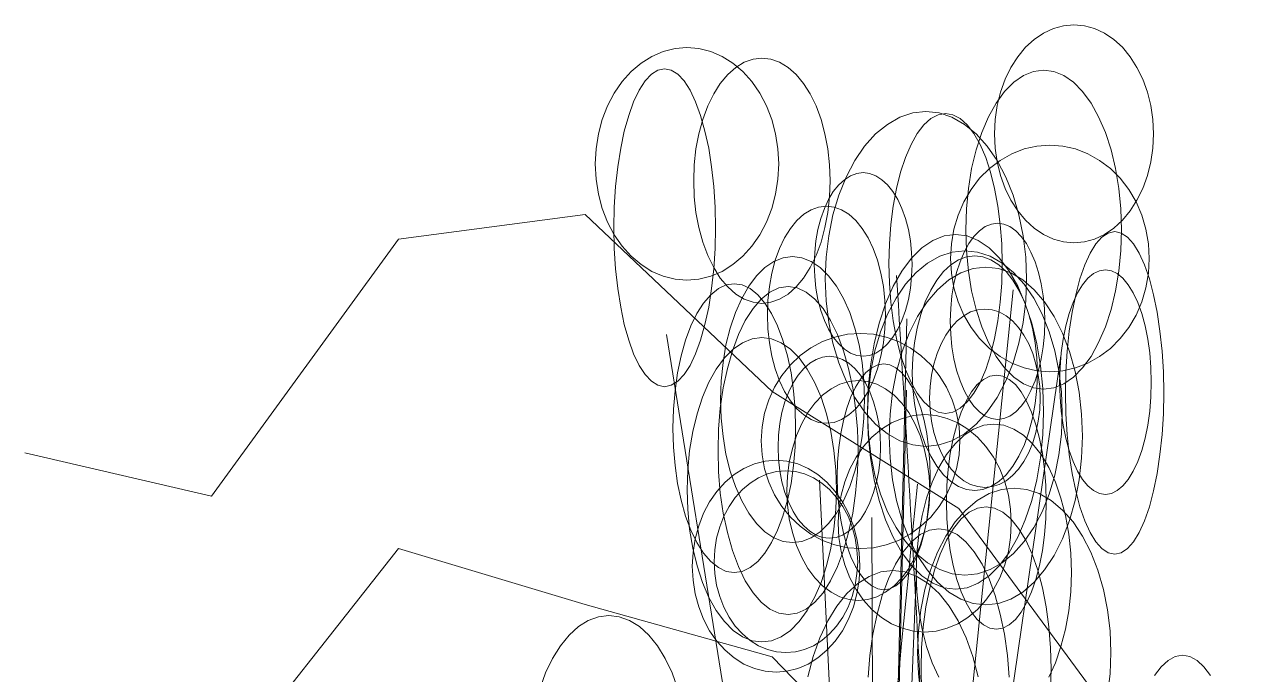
# Model space of a CAD drawing. Header units: millimetres. Extents: x -1800 to 33200, y -8500 to 38400.
# Drawn here: x 25984 to 27272, y 12519 to 13194 of the extents above; entities that cross this region are included whole.
import ezdxf

# ---------------------------------------------------------------- set-up
doc = ezdxf.new("R2010")
doc.units = ezdxf.units.MM
doc.layers.add('E-LANDSCAPE', color=8, linetype='Continuous', lineweight=9)
doc.layers.add('E-PLANT', color=3, linetype='Continuous', lineweight=13)

msp = doc.modelspace()

# ---------------------------------------------------------------- linework, layer by layer
at = {"layer": 'E-LANDSCAPE'}
for points in [[(25984.5, 12749), (26178.7, 12704.2), (26372.9, 12971.3), (26567.2, 12996.7), (26761.4, 12812.8), (26955.6, 12691.2), (27149.9, 12427), (27344.1, 12374.4), (27538.3, 12479.6), (27732.6, 12756.2), (27926.8, 12817.6), (28121, 13064.1), (28315.3, 12813.9)], [(25984.5, 12383.1), (26178.7, 12403.2), (26372.9, 12649.7), (26567.2, 12591.7), (26761.4, 12537.3), (26955.6, 12336.8), (27149.9, 12247.9), (27344.1, 12139.8), (27538.3, 12184.6), (27732.6, 12419.2), (27926.8, 12562.2), (28121, 12589.3), (28315.3, 12710.9)]]:
    msp.add_lwpolyline(points, dxfattribs=at)
at = {"layer": 'E-PLANT'}
for q in [(27012.1, 12918.4), (26901.6, 12888.3), (26651.5, 12872.1), (27061.7, 12849.8), (26901.3, 12814.1), (26810.7, 12720.6), (26865.2, 12682.1), (26911.4, 12627.6)]:
    msp.add_line((26869.3, 11525.2), q, dxfattribs=at)
for points in [[(27157.9, 13080.7), (27157.2, 13065.9), (27155.1, 13051.4), (27151.6, 13037.3), (27146.8, 13024), (27140.8, 13011.7), (27133.7, 13000.6), (27125.6, 12990.8), (27116.6, 12982.6), (27106.9, 12976), (27096.7, 12971.2), (27086.1, 12968.4), (27075.3, 12967.4), (27064.5, 12968.4), (27053.9, 12971.2), (27043.7, 12976), (27034, 12982.6), (27025, 12990.8), (27016.9, 13000.6), (27009.8, 13011.7), (27003.8, 13024), (26999, 13037.3), (26995.5, 13051.4), (26993.4, 13065.9), (26992.7, 13080.7), (26993.4, 13095.5), (26995.5, 13110), (26999, 13124), (27003.8, 13137.3), (27009.8, 13149.6), (27016.9, 13160.8), (27025, 13170.6), (27034, 13178.8), (27043.7, 13185.3), (27053.9, 13190.1), (27064.5, 13193), (27075.3, 13194), (27086.1, 13193), (27096.7, 13190.1), (27106.9, 13185.3), (27116.6, 13178.8), (27125.6, 13170.6), (27133.7, 13160.8), (27140.8, 13149.6), (27146.8, 13137.3), (27151.6, 13124), (27155.1, 13110), (27157.2, 13095.5), (27157.9, 13080.7)], [(26768.3, 13049.4), (26767.5, 13033.6), (26765.1, 13018.1), (26761.1, 13003.1), (26755.5, 12988.9), (26748.6, 12975.8), (26740.4, 12963.9), (26731, 12953.5), (26720.6, 12944.7), (26709.4, 12937.7), (26697.6, 12932.6), (26685.4, 12929.5), (26672.9, 12928.5), (26660.5, 12929.5), (26648.3, 12932.6), (26636.4, 12937.7), (26625.3, 12944.7), (26614.9, 12953.5), (26605.5, 12963.9), (26597.3, 12975.8), (26590.3, 12988.9), (26584.8, 13003.1), (26580.8, 13018.1), (26578.4, 13033.6), (26577.6, 13049.4), (26578.4, 13065.2), (26580.8, 13080.7), (26584.8, 13095.7), (26590.3, 13109.9), (26597.3, 13123), (26605.5, 13134.9), (26614.9, 13145.3), (26625.3, 13154.1), (26636.4, 13161.1), (26648.3, 13166.2), (26660.5, 13169.3), (26672.9, 13170.3), (26685.4, 13169.3), (26697.6, 13166.2), (26709.4, 13161.1), (26720.6, 13154.1), (26731, 13145.3), (26740.4, 13134.9), (26748.6, 13123), (26755.5, 13109.9), (26761.1, 13095.7), (26765.1, 13080.7), (26767.5, 13065.2), (26768.3, 13049.4)], [(26821.8, 13032), (26821.2, 13015.3), (26819.4, 12999), (26816.4, 12983.2), (26812.3, 12968.2), (26807.1, 12954.3), (26801, 12941.8), (26794, 12930.8), (26786.3, 12921.5), (26778, 12914.2), (26769.2, 12908.8), (26760.1, 12905.6), (26750.8, 12904.5), (26741.6, 12905.6), (26732.5, 12908.8), (26723.7, 12914.2), (26715.4, 12921.5), (26707.6, 12930.8), (26700.7, 12941.8), (26694.5, 12954.3), (26689.4, 12968.2), (26685.3, 12983.2), (26682.3, 12999), (26680.5, 13015.3), (26679.9, 13032), (26680.5, 13048.6), (26682.3, 13064.9), (26685.3, 13080.7), (26689.4, 13095.7), (26694.5, 13109.6), (26700.7, 13122.1), (26707.6, 13133.1), (26715.4, 13142.4), (26723.7, 13149.7), (26732.5, 13155.1), (26741.6, 13158.3), (26750.8, 13159.4), (26760.1, 13158.3), (26769.2, 13155.1), (26778, 13149.7), (26786.3, 13142.4), (26794, 13133.1), (26801, 13122.1), (26807.1, 13109.6), (26812.3, 13095.7), (26816.4, 13080.7), (26819.4, 13064.9), (26821.2, 13048.6), (26821.8, 13032)], [(26702.5, 12983), (26702.1, 12961.5), (26700.7, 12940.3), (26698.5, 12919.8), (26695.5, 12900.5), (26691.6, 12882.5), (26687.1, 12866.3), (26681.9, 12852), (26676.1, 12840), (26669.9, 12830.5), (26663.4, 12823.5), (26656.6, 12819.3), (26649.7, 12817.9), (26642.8, 12819.3), (26636, 12823.5), (26629.5, 12830.5), (26623.3, 12840), (26617.5, 12852), (26612.4, 12866.3), (26607.8, 12882.5), (26604, 12900.5), (26600.9, 12919.8), (26598.7, 12940.3), (26597.3, 12961.5), (26596.9, 12983), (26597.3, 13004.6), (26598.7, 13025.8), (26600.9, 13046.2), (26604, 13065.6), (26607.8, 13083.5), (26612.4, 13099.8), (26617.5, 13114), (26623.3, 13126), (26629.5, 13135.6), (26636, 13142.5), (26642.8, 13146.7), (26649.7, 13148.1), (26656.6, 13146.7), (26663.4, 13142.5), (26669.9, 13135.6), (26676.1, 13126), (26681.9, 13114), (26687.1, 13099.8), (26691.6, 13083.5), (26695.5, 13065.6), (26698.5, 13046.2), (26700.7, 13025.8), (26702.1, 13004.6), (26702.5, 12983)], [(27124.6, 12981), (27123.9, 12959.4), (27121.9, 12938.1), (27118.5, 12917.5), (27113.8, 12898.1), (27107.9, 12880.1), (27100.9, 12863.7), (27093, 12849.4), (27084.2, 12837.4), (27074.7, 12827.8), (27064.6, 12820.8), (27054.3, 12816.6), (27043.7, 12815.2), (27033.1, 12816.6), (27022.8, 12820.8), (27012.7, 12827.8), (27003.2, 12837.4), (26994.4, 12849.4), (26986.5, 12863.7), (26979.5, 12880.1), (26973.6, 12898.1), (26968.9, 12917.5), (26965.5, 12938.1), (26963.5, 12959.4), (26962.8, 12981), (26963.5, 13002.7), (26965.5, 13023.9), (26968.9, 13044.5), (26973.6, 13063.9), (26979.5, 13082), (26986.5, 13098.3), (26994.4, 13112.6), (27003.2, 13124.6), (27012.7, 13134.2), (27022.8, 13141.2), (27033.1, 13145.4), (27043.7, 13146.9), (27054.3, 13145.4), (27064.6, 13141.2), (27074.7, 13134.2), (27084.2, 13124.6), (27093, 13112.6), (27100.9, 13098.3), (27107.9, 13082), (27113.8, 13063.9), (27118.5, 13044.5), (27121.9, 13023.9), (27123.9, 13002.7), (27124.6, 12981)], [(27026, 12929.8), (27025.1, 12907.1), (27022.4, 12884.7), (27018, 12863.2), (27011.9, 12842.8), (27004.3, 12823.9), (26995.3, 12806.7), (26985, 12791.7), (26973.6, 12779.1), (26961.4, 12769), (26948.4, 12761.7), (26935, 12757.3), (26921.3, 12755.8), (26907.7, 12757.3), (26894.3, 12761.7), (26881.3, 12769), (26869, 12779.1), (26857.6, 12791.7), (26847.3, 12806.7), (26838.3, 12823.9), (26830.7, 12842.8), (26824.7, 12863.2), (26820.3, 12884.7), (26817.6, 12907.1), (26816.7, 12929.8), (26817.6, 12952.5), (26820.3, 12974.8), (26824.7, 12996.4), (26830.7, 13016.8), (26838.3, 13035.7), (26847.3, 13052.8), (26857.6, 13067.8), (26869, 13080.5), (26881.3, 13090.5), (26894.3, 13097.8), (26907.7, 13102.3), (26921.3, 13103.8), (26935, 13102.3), (26948.4, 13097.8), (26961.4, 13090.5), (26973.6, 13080.5), (26985, 13067.8), (26995.3, 13052.8), (27004.3, 13035.7), (27011.9, 13016.8), (27018, 12996.4), (27022.4, 12974.8), (27025.1, 12952.5), (27026, 12929.8)], [(27000.7, 12946), (27000.2, 12925.6), (26998.7, 12905.6), (26996.2, 12886.3), (26992.8, 12868), (26988.5, 12851.1), (26983.5, 12835.8), (26977.7, 12822.3), (26971.3, 12811), (26964.3, 12802), (26957, 12795.4), (26949.5, 12791.5), (26941.8, 12790.1), (26934.1, 12791.5), (26926.5, 12795.4), (26919.2, 12802), (26912.3, 12811), (26905.9, 12822.3), (26900.1, 12835.8), (26895, 12851.1), (26890.7, 12868), (26887.3, 12886.3), (26884.9, 12905.6), (26883.4, 12925.6), (26882.9, 12946), (26883.4, 12966.3), (26884.9, 12986.3), (26887.3, 13005.6), (26890.7, 13023.9), (26895, 13040.9), (26900.1, 13056.2), (26905.9, 13069.6), (26912.3, 13081), (26919.2, 13090), (26926.5, 13096.5), (26934.1, 13100.5), (26941.8, 13101.8), (26949.5, 13100.5), (26957, 13096.5), (26964.3, 13090), (26971.3, 13081), (26977.7, 13069.6), (26983.5, 13056.2), (26988.5, 13040.9), (26992.8, 13023.9), (26996.2, 13005.6), (26998.7, 12986.3), (27000.2, 12966.3), (27000.7, 12946)], [(27153.6, 12951.1), (27152.7, 12935.7), (27150.1, 12920.6), (27145.7, 12906), (27139.8, 12892.2), (27132.3, 12879.4), (27123.3, 12867.8), (27113.2, 12857.7), (27101.9, 12849.1), (27089.8, 12842.3), (27077, 12837.4), (27063.8, 12834.4), (27050.3, 12833.3), (27036.8, 12834.4), (27023.5, 12837.4), (27010.7, 12842.3), (26998.6, 12849.1), (26987.4, 12857.7), (26977.2, 12867.8), (26968.3, 12879.4), (26960.8, 12892.2), (26954.8, 12906), (26950.4, 12920.6), (26947.8, 12935.7), (26946.9, 12951.1), (26947.8, 12966.5), (26950.4, 12981.6), (26954.8, 12996.2), (26960.8, 13010), (26968.3, 13022.8), (26977.2, 13034.4), (26987.4, 13044.5), (26998.6, 13053.1), (27010.7, 13059.9), (27023.5, 13064.9), (27036.8, 13067.9), (27050.3, 13068.9), (27063.8, 13067.9), (27077, 13064.9), (27089.8, 13059.9), (27101.9, 13053.1), (27113.2, 13044.5), (27123.3, 13034.4), (27132.3, 13022.8), (27139.8, 13010), (27145.7, 12996.2), (27150.1, 12981.6), (27152.7, 12966.5), (27153.6, 12951.1)], [(26906.9, 12944.9), (26906.5, 12932.5), (26905.2, 12920.2), (26903.1, 12908.4), (26900.1, 12897.2), (26896.4, 12886.8), (26892, 12877.5), (26887, 12869.2), (26881.5, 12862.3), (26875.6, 12856.8), (26869.3, 12852.8), (26862.7, 12850.3), (26856.1, 12849.5), (26849.5, 12850.3), (26842.9, 12852.8), (26836.6, 12856.8), (26830.7, 12862.3), (26825.1, 12869.2), (26820.1, 12877.5), (26815.8, 12886.8), (26812.1, 12897.2), (26809.1, 12908.4), (26807, 12920.2), (26805.7, 12932.5), (26805.3, 12944.9), (26805.7, 12957.4), (26807, 12969.6), (26809.1, 12981.4), (26812.1, 12992.6), (26815.8, 13003), (26820.1, 13012.3), (26825.1, 13020.6), (26830.7, 13027.5), (26836.6, 13033), (26842.9, 13037), (26849.5, 13039.5), (26856.1, 13040.3), (26862.7, 13039.5), (26869.3, 13037), (26875.6, 13033), (26881.5, 13027.5), (26887, 13020.6), (26892, 13012.3), (26896.4, 13003), (26900.1, 12992.6), (26903.1, 12981.4), (26905.2, 12969.6), (26906.5, 12957.4), (26906.9, 12944.9)], [(26879.2, 12892.7), (26878.7, 12878), (26877.1, 12863.5), (26874.6, 12849.6), (26871, 12836.3), (26866.5, 12824), (26861.3, 12812.9), (26855.2, 12803.2), (26848.5, 12795), (26841.3, 12788.5), (26833.7, 12783.7), (26825.9, 12780.8), (26817.9, 12779.9), (26809.8, 12780.8), (26802, 12783.7), (26794.4, 12788.5), (26787.2, 12795), (26780.5, 12803.2), (26774.5, 12812.9), (26769.2, 12824), (26764.7, 12836.3), (26761.2, 12849.6), (26758.6, 12863.5), (26757, 12878), (26756.5, 12892.7), (26757, 12907.5), (26758.6, 12922), (26761.2, 12935.9), (26764.7, 12949.2), (26769.2, 12961.5), (26774.5, 12972.6), (26780.5, 12982.3), (26787.2, 12990.5), (26794.4, 12997), (26802, 13001.8), (26809.8, 13004.6), (26817.9, 13005.6), (26825.9, 13004.6), (26833.7, 13001.8), (26841.3, 12997), (26848.5, 12990.5), (26855.2, 12982.3), (26861.3, 12972.6), (26866.5, 12961.5), (26871, 12949.2), (26874.6, 12935.9), (26877.1, 12922), (26878.7, 12907.5), (26879.2, 12892.7)], [(27045, 12885.8), (27044.6, 12872.5), (27043.3, 12859.4), (27041.2, 12846.8), (27038.4, 12834.9), (27034.8, 12823.8), (27030.6, 12813.8), (27025.8, 12805), (27020.4, 12797.6), (27014.7, 12791.7), (27008.6, 12787.4), (27002.3, 12784.8), (26995.9, 12783.9), (26989.4, 12784.8), (26983.1, 12787.4), (26977.1, 12791.7), (26971.3, 12797.6), (26965.9, 12805), (26961.1, 12813.8), (26956.9, 12823.8), (26953.3, 12834.9), (26950.5, 12846.8), (26948.4, 12859.4), (26947.2, 12872.5), (26946.7, 12885.8), (26947.2, 12899.1), (26948.4, 12912.2), (26950.5, 12924.8), (26953.3, 12936.7), (26956.9, 12947.8), (26961.1, 12957.8), (26965.9, 12966.6), (26971.3, 12974), (26977.1, 12979.9), (26983.1, 12984.2), (26989.4, 12986.8), (26995.9, 12987.7), (27002.3, 12986.8), (27008.6, 12984.2), (27014.7, 12979.9), (27020.4, 12974), (27025.8, 12966.6), (27030.6, 12957.8), (27034.8, 12947.8), (27038.4, 12936.7), (27041.2, 12924.8), (27043.3, 12912.2), (27044.6, 12899.1), (27045, 12885.8)], [(27043.7, 12791.8), (27042.9, 12767.7), (27040.5, 12744.1), (27036.7, 12721.2), (27031.4, 12699.6), (27024.7, 12679.6), (27016.8, 12661.4), (27007.8, 12645.5), (26997.9, 12632.1), (26987.1, 12621.5), (26975.8, 12613.7), (26964.1, 12609), (26952.1, 12607.4), (26940.2, 12609), (26928.4, 12613.7), (26917.1, 12621.5), (26906.3, 12632.1), (26896.4, 12645.5), (26887.4, 12661.4), (26879.5, 12679.6), (26872.8, 12699.6), (26867.5, 12721.2), (26863.7, 12744.1), (26861.3, 12767.7), (26860.5, 12791.8), (26861.3, 12815.9), (26863.7, 12839.5), (26867.5, 12862.4), (26872.8, 12884), (26879.5, 12904), (26887.4, 12922.2), (26896.4, 12938.1), (26906.3, 12951.5), (26917.1, 12962.1), (26928.4, 12969.9), (26940.2, 12974.6), (26952.1, 12976.2), (26964.1, 12974.6), (26975.8, 12969.9), (26987.1, 12962.1), (26997.9, 12951.5), (27007.8, 12938.1), (27016.8, 12922.2), (27024.7, 12904), (27031.4, 12884), (27036.7, 12862.4), (27040.5, 12839.5), (27042.9, 12815.9), (27043.7, 12791.8)], [(27168.6, 12811.5), (27168.2, 12789.6), (27166.9, 12768.1), (27164.7, 12747.4), (27161.8, 12727.7), (27158.1, 12709.5), (27153.7, 12693), (27148.6, 12678.6), (27143.1, 12666.4), (27137.1, 12656.7), (27130.8, 12649.7), (27124.2, 12645.4), (27117.6, 12644), (27110.9, 12645.4), (27104.4, 12649.7), (27098.1, 12656.7), (27092.1, 12666.4), (27086.5, 12678.6), (27081.5, 12693), (27077.1, 12709.5), (27073.4, 12727.7), (27070.4, 12747.4), (27068.3, 12768.1), (27067, 12789.6), (27066.6, 12811.5), (27067, 12833.3), (27068.3, 12854.8), (27070.4, 12875.6), (27073.4, 12895.2), (27077.1, 12913.4), (27081.5, 12929.9), (27086.5, 12944.4), (27092.1, 12956.5), (27098.1, 12966.2), (27104.4, 12973.3), (27110.9, 12977.5), (27117.6, 12979), (27124.2, 12977.5), (27130.8, 12973.3), (27137.1, 12966.2), (27143.1, 12956.5), (27148.6, 12944.4), (27153.7, 12929.9), (27158.1, 12913.4), (27161.8, 12895.2), (27164.7, 12875.6), (27166.9, 12854.8), (27168.2, 12833.3), (27168.6, 12811.5)], [(27063.1, 12790.6), (27062.3, 12768.6), (27059.7, 12747), (27055.4, 12726.1), (27049.6, 12706.3), (27042.2, 12688), (27033.5, 12671.4), (27023.5, 12656.9), (27012.5, 12644.6), (27000.6, 12634.8), (26988.1, 12627.8), (26975.1, 12623.5), (26961.9, 12622), (26948.7, 12623.5), (26935.7, 12627.8), (26923.1, 12634.8), (26911.3, 12644.6), (26900.2, 12656.9), (26890.3, 12671.4), (26881.5, 12688), (26874.2, 12706.3), (26868.3, 12726.1), (26864.1, 12747), (26861.5, 12768.6), (26860.6, 12790.6), (26861.5, 12812.6), (26864.1, 12834.3), (26868.3, 12855.1), (26874.2, 12874.9), (26881.5, 12893.3), (26890.3, 12909.8), (26900.2, 12924.4), (26911.3, 12936.6), (26923.1, 12946.4), (26935.7, 12953.5), (26948.7, 12957.8), (26961.9, 12959.2), (26975.1, 12957.8), (26988.1, 12953.5), (27000.6, 12946.4), (27012.5, 12936.6), (27023.5, 12924.4), (27033.5, 12909.8), (27042.2, 12893.3), (27049.6, 12874.9), (27055.4, 12855.1), (27059.7, 12834.3), (27062.3, 12812.6), (27063.1, 12790.6)], [(27037.2, 12831.9), (27036.6, 12816), (27035, 12800.4), (27032.2, 12785.3), (27028.5, 12771), (27023.7, 12757.8), (27018.1, 12745.8), (27011.8, 12735.3), (27004.7, 12726.4), (26997.1, 12719.4), (26989, 12714.2), (26980.7, 12711.1), (26972.2, 12710.1), (26963.7, 12711.1), (26955.4, 12714.2), (26947.3, 12719.4), (26939.7, 12726.4), (26932.6, 12735.3), (26926.3, 12745.8), (26920.7, 12757.8), (26915.9, 12771), (26912.2, 12785.3), (26909.4, 12800.4), (26907.8, 12816), (26907.2, 12831.9), (26907.8, 12847.8), (26909.4, 12863.5), (26912.2, 12878.6), (26915.9, 12892.9), (26920.7, 12906.1), (26926.3, 12918.1), (26932.6, 12928.6), (26939.7, 12937.5), (26947.3, 12944.5), (26955.4, 12949.6), (26963.7, 12952.8), (26972.2, 12953.8), (26980.7, 12952.8), (26989, 12949.6), (26997.1, 12944.5), (27004.7, 12937.5), (27011.8, 12928.6), (27018.1, 12918.1), (27023.7, 12906.1), (27028.5, 12892.9), (27032.2, 12878.6), (27035, 12863.5), (27036.6, 12847.8), (27037.2, 12831.9)], [(26857.6, 12804.5), (26856.9, 12785.1), (26855, 12766), (26851.9, 12747.6), (26847.5, 12730.2), (26842.1, 12714), (26835.6, 12699.4), (26828.3, 12686.6), (26820.1, 12675.8), (26811.3, 12667.2), (26802.1, 12660.9), (26792.5, 12657.1), (26782.7, 12655.9), (26772.9, 12657.1), (26763.3, 12660.9), (26754, 12667.2), (26745.3, 12675.8), (26737.1, 12686.6), (26729.8, 12699.4), (26723.3, 12714), (26717.9, 12730.2), (26713.5, 12747.6), (26710.4, 12766), (26708.5, 12785.1), (26707.8, 12804.5), (26708.5, 12823.9), (26710.4, 12842.9), (26713.5, 12861.3), (26717.9, 12878.8), (26723.3, 12894.9), (26729.8, 12909.5), (26737.1, 12922.3), (26745.3, 12933.1), (26754, 12941.7), (26763.3, 12948), (26772.9, 12951.8), (26782.7, 12953.1), (26792.5, 12951.8), (26802.1, 12948), (26811.3, 12941.7), (26820.1, 12933.1), (26828.3, 12922.3), (26835.6, 12909.5), (26842.1, 12894.9), (26847.5, 12878.8), (26851.9, 12861.3), (26855, 12842.9), (26856.9, 12823.9), (26857.6, 12804.5)], [(27084.1, 12766.6), (27083.2, 12743.7), (27080.7, 12721.2), (27076.5, 12699.5), (27070.7, 12678.9), (27063.4, 12659.8), (27054.7, 12642.6), (27044.8, 12627.4), (27033.9, 12614.7), (27022.1, 12604.5), (27009.7, 12597.1), (26996.8, 12592.7), (26983.7, 12591.2), (26970.6, 12592.7), (26957.7, 12597.1), (26945.2, 12604.5), (26933.5, 12614.7), (26922.5, 12627.4), (26912.7, 12642.6), (26904, 12659.8), (26896.7, 12678.9), (26890.9, 12699.5), (26886.7, 12721.2), (26884.1, 12743.7), (26883.2, 12766.6), (26884.1, 12789.5), (26886.7, 12812.1), (26890.9, 12833.8), (26896.7, 12854.4), (26904, 12873.5), (26912.7, 12890.7), (26922.5, 12905.9), (26933.5, 12918.6), (26945.2, 12928.8), (26957.7, 12936.2), (26970.6, 12940.6), (26983.7, 12942.1), (26996.8, 12940.6), (27009.7, 12936.2), (27022.1, 12928.8), (27033.9, 12918.6), (27044.8, 12905.9), (27054.7, 12890.7), (27063.4, 12873.5), (27070.7, 12854.4), (27076.5, 12833.8), (27080.7, 12812.1), (27083.2, 12789.5), (27084.1, 12766.6)], [(27155.6, 12822.7), (27155.2, 12807.4), (27154, 12792.5), (27152, 12778), (27149.2, 12764.3), (27145.7, 12751.6), (27141.6, 12740.1), (27137, 12730.1), (27131.8, 12721.6), (27126.2, 12714.8), (27120.3, 12709.9), (27114.2, 12706.9), (27108, 12705.9), (27101.8, 12706.9), (27095.7, 12709.9), (27089.8, 12714.8), (27084.2, 12721.6), (27079, 12730.1), (27074.3, 12740.1), (27070.2, 12751.6), (27066.8, 12764.3), (27064, 12778), (27062, 12792.5), (27060.8, 12807.4), (27060.4, 12822.7), (27060.8, 12837.9), (27062, 12852.9), (27064, 12867.4), (27066.8, 12881.1), (27070.2, 12893.8), (27074.3, 12905.2), (27079, 12915.3), (27084.2, 12923.8), (27089.8, 12930.5), (27095.7, 12935.4), (27101.8, 12938.4), (27108, 12939.4), (27114.2, 12938.4), (27120.3, 12935.4), (27126.2, 12930.5), (27131.8, 12923.8), (27137, 12915.3), (27141.6, 12905.2), (27145.7, 12893.8), (27149.2, 12881.1), (27152, 12867.4), (27154, 12852.9), (27155.2, 12837.9), (27155.6, 12822.7)], [(26785.9, 12774.8), (26785.4, 12755.2), (26783.7, 12736), (26781.1, 12717.4), (26777.4, 12699.8), (26772.7, 12683.5), (26767.2, 12668.7), (26760.9, 12655.8), (26754, 12644.9), (26746.5, 12636.2), (26738.6, 12629.9), (26730.4, 12626), (26722.1, 12624.8), (26713.8, 12626), (26705.6, 12629.9), (26697.7, 12636.2), (26690.2, 12644.9), (26683.2, 12655.8), (26677, 12668.7), (26671.5, 12683.5), (26666.8, 12699.8), (26663.1, 12717.4), (26660.5, 12736), (26658.8, 12755.2), (26658.3, 12774.8), (26658.8, 12794.4), (26660.5, 12813.7), (26663.1, 12832.3), (26666.8, 12849.9), (26671.5, 12866.2), (26677, 12881), (26683.2, 12893.9), (26690.2, 12904.8), (26697.7, 12913.5), (26705.6, 12919.8), (26713.8, 12923.6), (26722.1, 12924.9), (26730.4, 12923.6), (26738.6, 12919.8), (26746.5, 12913.5), (26754, 12904.8), (26760.9, 12893.9), (26767.2, 12881), (26772.7, 12866.2), (26777.4, 12849.9), (26781.1, 12832.3), (26783.7, 12813.7), (26785.4, 12794.4), (26785.9, 12774.8)], [(26850.8, 12751.5), (26850.2, 12729.3), (26848.3, 12707.4), (26845.3, 12686.3), (26841, 12666.3), (26835.8, 12647.7), (26829.5, 12630.9), (26822.3, 12616.2), (26814.4, 12603.8), (26805.8, 12594), (26796.8, 12586.8), (26787.5, 12582.5), (26778, 12581), (26768.5, 12582.5), (26759.1, 12586.8), (26750.1, 12594), (26741.6, 12603.8), (26733.6, 12616.2), (26726.5, 12630.9), (26720.2, 12647.7), (26714.9, 12666.3), (26710.7, 12686.3), (26707.6, 12707.4), (26705.8, 12729.3), (26705.2, 12751.5), (26705.8, 12773.8), (26707.6, 12795.6), (26710.7, 12816.8), (26714.9, 12836.8), (26720.2, 12855.3), (26726.5, 12872.1), (26733.6, 12886.8), (26741.6, 12899.2), (26750.1, 12909), (26759.1, 12916.2), (26768.5, 12920.6), (26778, 12922), (26787.5, 12920.6), (26796.8, 12916.2), (26805.8, 12909), (26814.4, 12899.2), (26822.3, 12886.8), (26829.5, 12872.1), (26835.8, 12855.3), (26841, 12836.8), (26845.3, 12816.8), (26848.3, 12795.6), (26850.2, 12773.8), (26850.8, 12751.5)], [(27040.2, 12805.9), (27039.7, 12793.8), (27038.2, 12781.9), (27035.8, 12770.4), (27032.5, 12759.5), (27028.3, 12749.4), (27023.3, 12740.3), (27017.7, 12732.3), (27011.4, 12725.6), (27004.7, 12720.2), (26997.6, 12716.3), (26990.2, 12714), (26982.7, 12713.2), (26975.2, 12714), (26967.8, 12716.3), (26960.7, 12720.2), (26953.9, 12725.6), (26947.7, 12732.3), (26942, 12740.3), (26937.1, 12749.4), (26932.9, 12759.5), (26929.6, 12770.4), (26927.1, 12781.9), (26925.7, 12793.8), (26925.2, 12805.9), (26925.7, 12818), (26927.1, 12829.9), (26929.6, 12841.4), (26932.9, 12852.3), (26937.1, 12862.3), (26942, 12871.5), (26947.7, 12879.5), (26953.9, 12886.2), (26960.7, 12891.6), (26967.8, 12895.5), (26975.2, 12897.8), (26982.7, 12898.6), (26990.2, 12897.8), (26997.6, 12895.5), (27004.7, 12891.6), (27011.4, 12886.2), (27017.7, 12879.5), (27023.3, 12871.5), (27028.3, 12862.3), (27032.5, 12852.3), (27035.8, 12841.4), (27038.2, 12829.9), (27039.7, 12818), (27040.2, 12805.9)], [(26828.3, 12710.7), (26827.7, 12690.1), (26825.7, 12669.8), (26822.4, 12650.2), (26817.9, 12631.7), (26812.3, 12614.5), (26805.6, 12598.9), (26797.9, 12585.3), (26789.5, 12573.8), (26780.4, 12564.6), (26770.8, 12558), (26760.8, 12553.9), (26750.7, 12552.6), (26740.6, 12553.9), (26730.6, 12558), (26721, 12564.6), (26711.9, 12573.8), (26703.4, 12585.3), (26695.8, 12598.9), (26689.1, 12614.5), (26683.5, 12631.7), (26679, 12650.2), (26675.7, 12669.8), (26673.7, 12690.1), (26673.1, 12710.7), (26673.7, 12731.4), (26675.7, 12751.7), (26679, 12771.3), (26683.5, 12789.8), (26689.1, 12807), (26695.8, 12822.6), (26703.4, 12836.2), (26711.9, 12847.7), (26721, 12856.9), (26730.6, 12863.5), (26740.6, 12867.5), (26750.7, 12868.9), (26760.8, 12867.5), (26770.8, 12863.5), (26780.4, 12856.9), (26789.5, 12847.7), (26797.9, 12836.2), (26805.6, 12822.6), (26812.3, 12807), (26817.9, 12789.8), (26822.4, 12771.3), (26825.7, 12751.7), (26827.7, 12731.4), (26828.3, 12710.7)], [(26956.6, 12761.5), (26955.8, 12746.9), (26953.1, 12732.5), (26948.8, 12718.7), (26942.8, 12705.6), (26935.3, 12693.4), (26926.4, 12682.4), (26916.2, 12672.8), (26905, 12664.6), (26892.9, 12658.2), (26880.1, 12653.5), (26866.9, 12650.6), (26853.4, 12649.7), (26839.9, 12650.6), (26826.7, 12653.5), (26813.9, 12658.2), (26801.8, 12664.6), (26790.5, 12672.8), (26780.4, 12682.4), (26771.5, 12693.4), (26764, 12705.6), (26758, 12718.7), (26753.6, 12732.5), (26751, 12746.9), (26750.1, 12761.5), (26751, 12776.1), (26753.6, 12790.4), (26758, 12804.3), (26764, 12817.4), (26771.5, 12829.5), (26780.4, 12840.5), (26790.5, 12850.2), (26801.8, 12858.3), (26813.9, 12864.8), (26826.7, 12869.5), (26839.9, 12872.3), (26853.4, 12873.3), (26866.9, 12872.3), (26880.1, 12869.5), (26892.9, 12864.8), (26905, 12858.3), (26916.2, 12850.2), (26926.4, 12840.5), (26935.3, 12829.5), (26942.8, 12817.4), (26948.8, 12804.3), (26953.1, 12790.4), (26955.8, 12776.1), (26956.6, 12761.5)], [(26874.2, 12755), (26873.7, 12742.7), (26872.4, 12730.6), (26870.1, 12718.9), (26867, 12707.8), (26863.2, 12697.5), (26858.6, 12688.2), (26853.3, 12680), (26847.6, 12673.2), (26841.3, 12667.7), (26834.7, 12663.7), (26827.9, 12661.3), (26820.9, 12660.5), (26814, 12661.3), (26807.2, 12663.7), (26800.6, 12667.7), (26794.3, 12673.2), (26788.5, 12680), (26783.3, 12688.2), (26778.7, 12697.5), (26774.8, 12707.8), (26771.7, 12718.9), (26769.5, 12730.6), (26768.1, 12742.7), (26767.7, 12755), (26768.1, 12767.4), (26769.5, 12779.5), (26771.7, 12791.2), (26774.8, 12802.3), (26778.7, 12812.5), (26783.3, 12821.8), (26788.5, 12830), (26794.3, 12836.9), (26800.6, 12842.3), (26807.2, 12846.3), (26814, 12848.7), (26820.9, 12849.5), (26827.9, 12848.7), (26834.7, 12846.3), (26841.3, 12842.3), (26847.6, 12836.9), (26853.3, 12830), (26858.6, 12821.8), (26863.2, 12812.5), (26867, 12802.3), (26870.1, 12791.2), (26872.4, 12779.5), (26873.7, 12767.4), (26874.2, 12755)], [(26925.9, 12724.2), (26925.5, 12708.9), (26924.2, 12693.8), (26922.2, 12679.3), (26919.4, 12665.5), (26915.9, 12652.8), (26911.7, 12641.2), (26907, 12631.1), (26901.7, 12622.6), (26896, 12615.8), (26890, 12610.9), (26883.8, 12607.9), (26877.5, 12606.9), (26871.2, 12607.9), (26865, 12610.9), (26859, 12615.8), (26853.3, 12622.6), (26848, 12631.1), (26843.3, 12641.2), (26839.1, 12652.8), (26835.6, 12665.5), (26832.8, 12679.3), (26830.8, 12693.8), (26829.5, 12708.9), (26829.1, 12724.2), (26829.5, 12739.5), (26830.8, 12754.6), (26832.8, 12769.1), (26835.6, 12782.9), (26839.1, 12795.6), (26843.3, 12807.2), (26848, 12817.3), (26853.3, 12825.8), (26859, 12832.6), (26865, 12837.5), (26871.2, 12840.5), (26877.5, 12841.5), (26883.8, 12840.5), (26890, 12837.5), (26896, 12832.6), (26901.7, 12825.8), (26907, 12817.3), (26911.7, 12807.2), (26915.9, 12795.6), (26919.4, 12782.9), (26922.2, 12769.1), (26924.2, 12754.6), (26925.5, 12739.5), (26925.9, 12724.2)], [(27046.4, 12698), (27046, 12680.8), (27044.7, 12663.8), (27042.5, 12647.5), (27039.5, 12632), (27035.7, 12617.6), (27031.2, 12604.6), (27026.1, 12593.2), (27020.5, 12583.6), (27014.4, 12576), (27008, 12570.4), (27001.4, 12567.1), (26994.6, 12565.9), (26987.8, 12567.1), (26981.2, 12570.4), (26974.8, 12576), (26968.7, 12583.6), (26963.1, 12593.2), (26958, 12604.6), (26953.5, 12617.6), (26949.7, 12632), (26946.7, 12647.5), (26944.6, 12663.8), (26943.2, 12680.8), (26942.8, 12698), (26943.2, 12715.2), (26944.6, 12732.2), (26946.7, 12748.5), (26949.7, 12764), (26953.5, 12778.4), (26958, 12791.4), (26963.1, 12802.8), (26968.7, 12812.4), (26974.8, 12820), (26981.2, 12825.5), (26987.8, 12828.9), (26994.6, 12830), (27001.4, 12828.9), (27008, 12825.5), (27014.4, 12820), (27020.5, 12812.4), (27026.1, 12802.8), (27031.2, 12791.4), (27035.7, 12778.4), (27039.5, 12764), (27042.5, 12748.5), (27044.7, 12732.2), (27046, 12715.2), (27046.4, 12698)], [(26925.3, 12710), (26924.7, 12695.1), (26922.8, 12680.4), (26919.7, 12666.2), (26915.4, 12652.8), (26910, 12640.4), (26903.6, 12629.1), (26896.3, 12619.2), (26888.2, 12610.9), (26879.5, 12604.3), (26870.3, 12599.5), (26860.8, 12596.6), (26851.1, 12595.6), (26841.4, 12596.6), (26831.9, 12599.5), (26822.7, 12604.3), (26813.9, 12610.9), (26805.9, 12619.2), (26798.6, 12629.1), (26792.2, 12640.4), (26786.8, 12652.8), (26782.5, 12666.2), (26779.3, 12680.4), (26777.4, 12695.1), (26776.8, 12710), (26777.4, 12724.9), (26779.3, 12739.6), (26782.5, 12753.8), (26786.8, 12767.2), (26792.2, 12779.6), (26798.6, 12790.9), (26805.9, 12800.8), (26813.9, 12809.1), (26822.7, 12815.7), (26831.9, 12820.5), (26841.4, 12823.4), (26851.1, 12824.4), (26860.8, 12823.4), (26870.3, 12820.5), (26879.5, 12815.7), (26888.2, 12809.1), (26896.3, 12800.8), (26903.6, 12790.9), (26910, 12779.6), (26915.4, 12767.2), (26919.7, 12753.8), (26922.8, 12739.6), (26924.7, 12724.9), (26925.3, 12710)], [(27010.1, 12675.9), (27009.4, 12661.2), (27007.1, 12646.7), (27003.3, 12632.7), (26998.1, 12619.4), (26991.5, 12607.1), (26983.8, 12596), (26974.9, 12586.3), (26965.1, 12578.1), (26954.6, 12571.5), (26943.4, 12566.8), (26931.9, 12563.9), (26920.1, 12562.9), (26908.4, 12563.9), (26896.8, 12566.8), (26885.7, 12571.5), (26875.1, 12578.1), (26865.3, 12586.3), (26856.5, 12596), (26848.7, 12607.1), (26842.1, 12619.4), (26836.9, 12632.7), (26833.2, 12646.7), (26830.9, 12661.2), (26830.1, 12675.9), (26830.9, 12690.6), (26833.2, 12705.1), (26836.9, 12719.1), (26842.1, 12732.4), (26848.7, 12744.7), (26856.5, 12755.8), (26865.3, 12765.5), (26875.1, 12773.7), (26885.7, 12780.3), (26896.8, 12785), (26908.4, 12787.9), (26920.1, 12788.9), (26931.9, 12787.9), (26943.4, 12785), (26954.6, 12780.3), (26965.1, 12773.7), (26974.9, 12765.5), (26983.8, 12755.8), (26991.5, 12744.7), (26998.1, 12732.4), (27003.3, 12719.1), (27007.1, 12705.1), (27009.4, 12690.6), (27010.1, 12675.9)], [(26852.6, 12631.3), (26851.9, 12616.9), (26849.6, 12602.8), (26846, 12589.2), (26840.9, 12576.2), (26834.6, 12564.3), (26827.1, 12553.4), (26818.5, 12544), (26809.1, 12536), (26798.9, 12529.6), (26788.1, 12525), (26776.9, 12522.2), (26765.5, 12521.2), (26754.2, 12522.2), (26743, 12525), (26732.2, 12529.6), (26722, 12536), (26712.5, 12544), (26704, 12553.4), (26696.4, 12564.3), (26690.1, 12576.2), (26685.1, 12589.2), (26681.4, 12602.8), (26679.2, 12616.9), (26678.4, 12631.3), (26679.2, 12645.7), (26681.4, 12659.8), (26685.1, 12673.4), (26690.1, 12686.3), (26696.4, 12698.3), (26704, 12709.1), (26712.5, 12718.6), (26722, 12726.6), (26732.2, 12733), (26743, 12737.6), (26754.2, 12740.4), (26765.5, 12741.4), (26776.9, 12740.4), (26788.1, 12737.6), (26798.9, 12733), (26809.1, 12726.6), (26818.5, 12718.6), (26827.1, 12709.1), (26834.6, 12698.3), (26840.9, 12686.3), (26846, 12673.4), (26849.6, 12659.8), (26851.9, 12645.7), (26852.6, 12631.3)], [(26850.4, 12636), (26849.7, 12623.6), (26847.8, 12611.5), (26844.7, 12599.8), (26840.4, 12588.7), (26835, 12578.4), (26828.5, 12569.2), (26821.2, 12561), (26813.1, 12554.1), (26804.4, 12548.7), (26795.1, 12544.7), (26785.6, 12542.3), (26775.8, 12541.5), (26766.1, 12542.3), (26756.5, 12544.7), (26747.3, 12548.7), (26738.6, 12554.1), (26730.5, 12561), (26723.1, 12569.2), (26716.7, 12578.4), (26711.3, 12588.7), (26707, 12599.8), (26703.8, 12611.5), (26701.9, 12623.6), (26701.3, 12636), (26701.9, 12648.3), (26703.8, 12660.4), (26707, 12672.1), (26711.3, 12683.2), (26716.7, 12693.5), (26723.1, 12702.8), (26730.5, 12710.9), (26738.6, 12717.8), (26747.3, 12723.3), (26756.5, 12727.3), (26766.1, 12729.7), (26775.8, 12730.5), (26785.6, 12729.7), (26795.1, 12727.3), (26804.4, 12723.3), (26813.1, 12717.8), (26821.2, 12710.9), (26828.5, 12702.8), (26835, 12693.5), (26840.4, 12683.2), (26844.7, 12672.1), (26847.8, 12660.4), (26849.7, 12648.3), (26850.4, 12636)]]:
    msp.add_lwpolyline(points, close=True, dxfattribs=at)
for points in [[(26934.8, 12515.9), (26927.9, 12531), (26922, 12547.8), (26917.3, 12565.9), (26913.9, 12585), (26911.9, 12604.8), (26911.2, 12624.9), (26911.9, 12645), (26913.9, 12664.8), (26917.3, 12683.9), (26922, 12702), (26927.9, 12718.8), (26934.8, 12734), (26942.8, 12747.3), (26951.6, 12758.5), (26961, 12767.4), (26971, 12773.9), (26981.4, 12777.8), (26991.9, 12779.1), (27002.5, 12777.8), (27012.8, 12773.9), (27022.8, 12767.4), (27032.3, 12758.5), (27041.1, 12747.3), (27049, 12734), (27056, 12718.8), (27061.8, 12702), (27066.5, 12683.9), (27069.9, 12664.8), (27072, 12645), (27072.7, 12624.9), (27072.7, 12624.9), (27072, 12604.8), (27069.9, 12585), (27066.5, 12565.9), (27061.8, 12547.8), (27056, 12531), (27049, 12515.9)], [(26916, 12497.6), (26913.5, 12519.5), (26912.6, 12541.8), (26913.5, 12564.1), (26916, 12586), (26920.3, 12607.2), (26926.1, 12627.2), (26933.4, 12645.8), (26942.1, 12662.6), (26951.9, 12677.3), (26962.9, 12689.7), (26974.7, 12699.6), (26987.1, 12706.8), (27000, 12711.2), (27013.1, 12712.6), (27026.3, 12711.2), (27039.2, 12706.8), (27051.6, 12699.6), (27063.4, 12689.7), (27074.4, 12677.3), (27084.2, 12662.6), (27092.9, 12645.8), (27100.2, 12627.2), (27106, 12607.2), (27110.3, 12586), (27112.8, 12564.1), (27113.7, 12541.8), (27113.7, 12541.8), (27112.8, 12519.5), (27110.3, 12497.6)], [(26916.8, 12502.6), (26916.3, 12524.6), (26916.8, 12546.6), (26918.6, 12568.2), (26921.4, 12589.1), (26925.3, 12608.9), (26930.2, 12627.2), (26936.1, 12643.8), (26942.7, 12658.4), (26950.1, 12670.6), (26958, 12680.4), (26966.4, 12687.5), (26975.1, 12691.8), (26983.9, 12693.2), (26992.7, 12691.8), (27001.4, 12687.5), (27009.8, 12680.4), (27017.7, 12670.6), (27025.1, 12658.4), (27031.8, 12643.8), (27037.6, 12627.2), (27042.5, 12608.9), (27046.4, 12589.1), (27049.3, 12568.2), (27051, 12546.6), (27051.6, 12524.6), (27051.6, 12524.6), (27051, 12502.6)], [(26861.3, 12515.9), (26863.2, 12538.7), (26866.3, 12560.7), (26870.6, 12581.5), (26876, 12600.8), (26882.4, 12618.2), (26889.6, 12633.5), (26897.7, 12646.4), (26906.4, 12656.7), (26915.5, 12664.2), (26925, 12668.7), (26934.7, 12670.2), (26944.3, 12668.7), (26953.8, 12664.2), (26963, 12656.7), (26971.6, 12646.4), (26979.7, 12633.5), (26987, 12618.2), (26993.3, 12600.8), (26998.7, 12581.5), (27003, 12560.7), (27006.1, 12538.7), (27008, 12515.9)], [(26798.5, 12516.4), (26804.1, 12537.4), (26811.1, 12556.9), (26819.3, 12574.5), (26828.8, 12589.9), (26839.2, 12602.9), (26850.4, 12613.3), (26862.3, 12620.8), (26874.6, 12625.4), (26887.1, 12626.9), (26899.6, 12625.4), (26911.9, 12620.8), (26923.8, 12613.3), (26935, 12602.9), (26945.4, 12589.9), (26954.9, 12574.5), (26963.1, 12556.9), (26970.1, 12537.4), (26975.7, 12516.4)], [(26519.9, 12503.7), (26525.9, 12520.4), (26533.1, 12535.4), (26541.3, 12548.6), (26550.3, 12559.7), (26560, 12568.6), (26570.3, 12575), (26580.9, 12578.9), (26591.8, 12580.2), (26602.6, 12578.9), (26613.2, 12575), (26623.5, 12568.6), (26633.3, 12559.7), (26642.3, 12548.6), (26650.4, 12535.4), (26657.6, 12520.4), (26663.6, 12503.7)], [(27159, 12517.7), (27165.8, 12526.9), (27173.1, 12533.5), (27180.5, 12537.6), (27188.1, 12538.9), (27195.7, 12537.6), (27203.2, 12533.5), (27210.4, 12526.9), (27217.2, 12517.7)]]:
    msp.add_lwpolyline(points, dxfattribs=at)
for points in [[(26912.5, 10983.6), (26934, 11958.5), (26890.9, 12933.4)], [(26826.1, 10983.6), (26847.7, 11958.5), (26912.5, 12716.7)]]:
    msp.add_spline(points, degree=3, dxfattribs=at)

doc.saveas('drawing.dxf')
